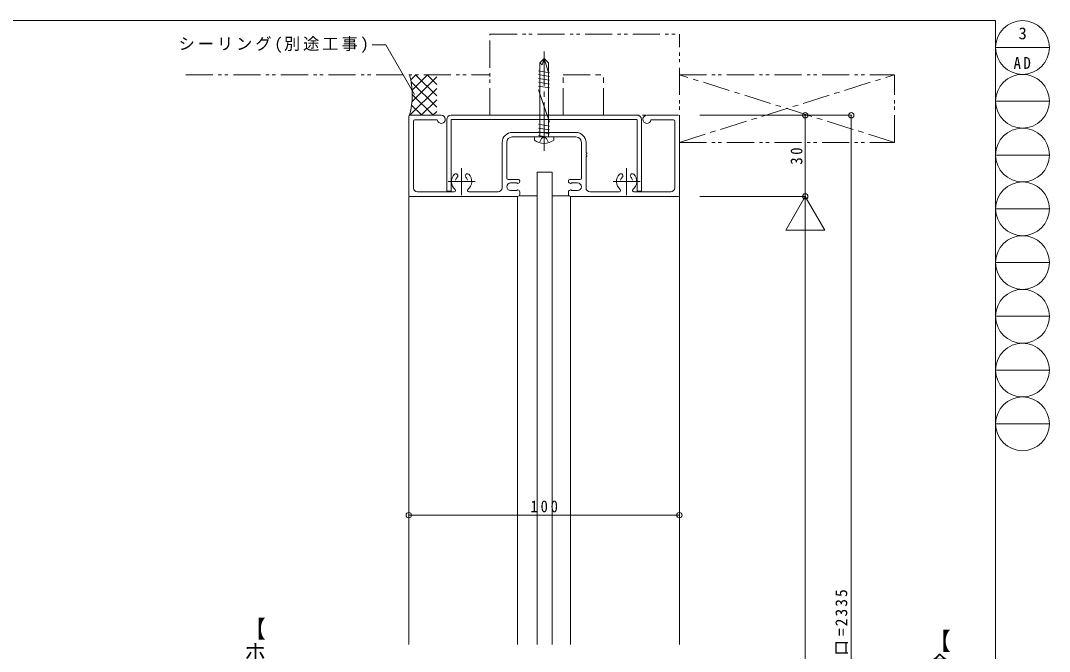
# Model space of a CAD drawing. Units: millimetres at full size, sheet at 1:2; details may follow other scales. Extents: x -822 to 1661, y -568 to -21.
# Drawn here: x 1281.1 to 1661.4, y -254.7 to -21.5 of the extents above; entities that cross this region are included whole.
import ezdxf
from ezdxf.enums import TextEntityAlignment as Align

# ---------------------------------------------------------------- set-up
doc = ezdxf.new("R2010")
doc.units = ezdxf.units.MM
doc.header["$LTSCALE"] = 2
doc.header["$PDMODE"] = 32
doc.header["$PDSIZE"] = 2
for name, pattern in [('CHAIN1', [8, 5, -1, 1, -1]), ('CHAIN2', [12, 9, -1, 1, -1]), ('DOUBLE_CHAIN1', [8.8, 5, -1, 0.6, -0.6, 0.6, -1]), ('LONG_DASHED1', [7, 6, -1])]:
    doc.linetypes.add(name, pattern=pattern)
for name, color, linetype, lineweight in [('2-1_20_図枠', 7, 'Continuous', 15), ('2-2_22_配置点', 2, 'CHAIN1', 15), ('2-4_ADD_LINE', 7, 'Continuous', 15), ('2-5_10_文字', 5, 'Continuous', 9), ('2-6_06_TOYO', 6, 'Continuous', 9), ('2-D', 4, 'Continuous', 9), ('2-E', 4, 'Continuous', 5), ('F-E', 5, 'Continuous', 9)]:
    doc.layers.add(name, color=color, linetype=linetype, lineweight=lineweight)
doc.layers.add('F-7', color=7, linetype='Continuous')
doc.styles.add('@ＭＳ ゴシック', font='')
doc.styles.add('ＭＳ ゴシック', font='')
doc.styles.get('@ＭＳ ゴシック').set_extended_font_data('@MS Gothic')
doc.styles.get('ＭＳ ゴシック').set_extended_font_data('MS Gothic')

msp = doc.modelspace()

# ---------------------------------------------------------------- linework, layer by layer
at = {"layer": '2-1_20_図枠'}
for p, q in [((1424.634, -56.77), (1424.634, -86.17)), ((1424.934, -56.47), (1436.634, -56.47)), ((1524.334, -56.47), (1512.634, -56.47)), ((1524.634, -86.17), (1524.634, -56.77)), ((1426.334, -58.67), (1426.334, -83.27)), ((1426.834, -58.17), (1435.144, -58.17)), ((1522.434, -58.17), (1514.124, -58.17)), ((1522.934, -83.27), (1522.934, -58.67)), ((1462.834, -64.47), (1486.434, -64.47)), ((1462.934, -62.77), (1486.334, -62.77)), ((1459.134, -83.27), (1459.134, -66.57)), ((1460.834, -79.67), (1460.834, -66.47)), ((1488.434, -66.47), (1488.434, -79.67)), ((1490.134, -66.57), (1490.134, -70.25)), ((1490.134, -71.77), (1490.134, -83.27)), ((1461.334, -80.17), (1465.134, -80.17)), ((1465.634, -80.67), (1465.634, -80.87)), ((1483.634, -80.87), (1483.634, -80.67)), ((1484.134, -80.17), (1487.934, -80.17)), ((1484.634, -81.47), (1487.034, -81.47)), ((1424.934, -86.47), (1464.834, -86.47)), ((1427.834, -84.77), (1441.454, -84.77)), ((1446.814, -84.77), (1457.634, -84.77)), ((1465.634, -85.67), (1465.634, -84.87)), ((1483.634, -84.87), (1483.634, -85.67)), ((1484.434, -86.47), (1524.334, -86.47)), ((1487.034, -84.27), (1484.634, -84.27)), ((1491.634, -84.77), (1502.454, -84.77)), ((1507.814, -84.77), (1521.434, -84.77))]:
    msp.add_line(p, q, dxfattribs=at)
at = {"layer": '2-1_20_図枠', "linetype": 'CHAIN2'}
for p, q in [((1444.134, -85.97), (1444.134, -75.97)), ((1505.134, -85.97), (1505.134, -75.97)), ((1439.134, -80.97), (1449.134, -80.97)), ((1500.134, -80.97), (1510.134, -80.97))]:
    msp.add_line(p, q, dxfattribs=at)
at = {"layer": '2-1_20_図枠', "color": 1, "lineweight": 9}
msp.add_line((1477.634, -77.47), (1472.134, -77.47), dxfattribs=at)
at = {"layer": '2-1_20_図枠', "color": 4, "lineweight": 5}
for p, q in [((1465.634, -86.24), (1472.134, -86.24)), ((1483.634, -86.24), (1477.634, -86.24))]:
    msp.add_line(p, q, dxfattribs=at)
at = {"layer": '2-1_20_図枠'}
for points in [[(1462.234, -81.47), (1464.634, -81.47), (1464.634, -81.67), (1464.834, -81.67)], [(1484.434, -81.67), (1484.634, -81.67), (1484.634, -81.47)], [(1464.834, -84.07), (1464.634, -84.07), (1464.634, -84.27), (1462.234, -84.27)], [(1484.634, -84.27), (1484.634, -84.07), (1484.434, -84.07)]]:
    msp.add_lwpolyline(points, dxfattribs=at)
for centre, radius, start, end in [((1424.934, -56.77), 0.3, 90, 180), ((1424.934, -56.77), 0.3, 90, 180), ((1436.634, -57.97), 1.5, 187.66, 90), ((1512.634, -57.97), 1.5, 90, 352.34), ((1426.834, -58.67), 0.5, 90, 180), ((1522.434, -58.67), 0.5, 0, 90), ((1462.934, -66.57), 3.8, 90, 180), ((1462.834, -66.47), 2, 90, 180), ((1486.334, -66.57), 3.8, 0, 90), ((1486.434, -66.47), 2, 0, 90), ((1490.134, -70.55), 0.3, 293.58, 90), ((1490.334, -71.01), 0.2, 113.58, 246.42), ((1490.134, -71.47), 0.3, 270, 66.42), ((1444.134, -80.97), 3.75, 134.48, 230.94), ((1442.034, -78.83), 0.75, 314.48, 134.48), ((1444.134, -80.97), 2.25, 134.48, 167.16), ((1446.234, -78.83), 0.75, 45.52, 225.52), ((1444.134, -80.97), 2.25, 12.84, 45.52), ((1444.134, -80.97), 3.75, 309.06, 45.52), ((1461.334, -79.67), 0.5, 180, 270), ((1487.934, -79.67), 0.5, 270, 0), ((1505.134, -80.97), 3.75, 134.48, 230.94), ((1503.034, -78.83), 0.75, 314.48, 134.48), ((1505.134, -80.97), 2.25, 134.48, 167.16), ((1507.234, -78.83), 0.75, 45.52, 225.52), ((1505.134, -80.97), 2.25, 12.84, 45.52), ((1505.134, -80.97), 3.75, 309.06, 45.52), ((1427.834, -83.27), 1.5, 180, 270), ((1457.634, -83.27), 1.5, 270, 0), ((1462.234, -82.87), 1.4, 90, 270), ((1464.834, -80.87), 0.8, 270, 0), ((1465.134, -80.67), 0.5, 0, 90), ((1484.134, -80.67), 0.5, 90, 180), ((1484.434, -80.87), 0.8, 180, 270), ((1487.034, -82.87), 1.4, 270, 90), ((1491.634, -83.27), 1.5, 180, 270), ((1521.434, -83.27), 1.5, 270, 0), ((1424.934, -86.17), 0.3, 180, 270), ((1441.454, -84.27), 0.5, 270, 50.94), ((1446.814, -84.27), 0.5, 129.06, 270), ((1464.834, -84.87), 0.8, 0, 90), ((1464.834, -85.67), 0.8, 270, 0), ((1484.434, -84.87), 0.8, 90, 180), ((1484.434, -85.67), 0.8, 180, 270), ((1502.454, -84.27), 0.5, 270, 50.94), ((1507.814, -84.27), 0.5, 129.06, 270), ((1524.334, -86.17), 0.3, 270, 0)]:
    msp.add_arc(centre, radius, start, end, dxfattribs=at)
at = {"layer": '2-2_22_配置点'}
msp.add_line((1496.634, -56.47), (1496.634, -41.47), dxfattribs=at)
at = {"layer": '2-2_22_配置点', "color": 4, "lineweight": 5}
for p, q in [((1604.134, -66.47), (1524.634, -41.47)), ((1524.634, -66.47), (1604.134, -41.47))]:
    msp.add_line(p, q, dxfattribs=at)
at = {"layer": '2-2_22_配置点'}
msp.add_lwpolyline([(1481.634, -56.47), (1481.634, -41.47), (1496.634, -41.47)], dxfattribs=at)
at = {"layer": '2-4_ADD_LINE', "color": 2, "linetype": 'DOUBLE_CHAIN1'}
for p, q in [((1524.634, -66.47), (1524.634, -26.47)), ((1342.184, -41.47), (1454.634, -41.47)), ((1524.634, -41.47), (1604.134, -41.47)), ((1454.634, -56.47), (1481.634, -56.47)), ((1496.634, -56.47), (1524.634, -56.47))]:
    msp.add_line(p, q, dxfattribs=at)
at = {"layer": '2-4_ADD_LINE', "color": 4, "lineweight": 5}
for p, q in [((1464.834, -86.47), (1464.834, -252.177)), ((1484.434, -86.47), (1484.434, -252.177))]:
    msp.add_line(p, q, dxfattribs=at)
at = {"layer": '2-4_ADD_LINE', "color": 2, "linetype": 'DOUBLE_CHAIN1'}
for points in [[(1454.634, -56.47), (1454.634, -26.47), (1524.634, -26.47)], [(1524.634, -66.47), (1604.134, -66.47), (1604.134, -41.47)]]:
    msp.add_lwpolyline(points, dxfattribs=at)
at = {"layer": '2-5_10_文字'}
for p, q in [((1440.234, -56.47), (1509.034, -56.47)), ((1438.634, -58.07), (1438.634, -84.47)), ((1440.234, -58.07), (1440.234, -84.47)), ((1440.384, -58.07), (1508.884, -58.07)), ((1509.034, -58.07), (1509.034, -84.47)), ((1510.634, -58.07), (1510.634, -84.47)), ((1438.634, -84.47), (1440.234, -84.47)), ((1509.034, -84.47), (1510.634, -84.47))]:
    msp.add_line(p, q, dxfattribs=at)
for centre, start, end in [((1440.234, -58.07), 90, 180), ((1509.034, -58.07), 0, 90)]:
    msp.add_arc(centre, 1.6, start, end, dxfattribs=at)
at = {"layer": '2-6_06_TOYO', "linetype": 'CHAIN2'}
msp.add_line((1474.634, -69.624), (1474.634, -32.83), dxfattribs=at)
at = {"layer": '2-6_06_TOYO'}
for p, q in [((1473.034, -37.049), (1474.634, -35.449)), ((1473.034, -64.47), (1473.034, -37.049)), ((1476.234, -40.643), (1474.634, -35.449)), ((1476.234, -64.47), (1476.234, -37.049)), ((1476.634, -40.714), (1472.634, -40.009)), ((1476.634, -42.125), (1472.634, -41.42)), ((1476.634, -43.536), (1472.634, -42.831)), ((1476.634, -44.947), (1472.634, -44.242)), ((1476.634, -46.358), (1472.634, -45.653)), ((1476.634, -59.053), (1472.634, -47.064)), ((1476.634, -60.464), (1472.634, -59.759)), ((1471.034, -65.67), (1471.034, -64.47)), ((1478.234, -64.47), (1471.034, -64.47)), ((1476.634, -61.875), (1472.634, -61.17)), ((1476.634, -63.286), (1472.634, -62.581)), ((1475.344, -64.47), (1472.634, -63.992)), ((1476.234, -64.47), (1473.034, -64.47)), ((1478.234, -65.67), (1478.234, -64.47))]:
    msp.add_line(p, q, dxfattribs=at)
at = {"layer": '2-6_06_TOYO', "linetype": 'LONG_DASHED1'}
for p, q in [((1473.718, -64.998), (1474.447, -64.611)), ((1473.107, -66.225), (1473.718, -64.998))]:
    msp.add_line(p, q, dxfattribs=at)
at = {"layer": '2-6_06_TOYO'}
msp.add_lwpolyline([(1476.234, -37.049), (1474.634, -35.449), (1473.942, -37.835), (1473.034, -37.049)], dxfattribs=at)
at = {"layer": '2-6_06_TOYO', "linetype": 'LONG_DASHED1'}
msp.add_lwpolyline([(1476.162, -66.225), (1475.55, -64.998), (1474.822, -64.611)], dxfattribs=at)
msp.add_arc((1474.634, -64.964), 0.4, 61.96799, 118.02188, dxfattribs=at)
at = {"layer": '2-6_06_TOYO'}
for centre, start, end in [((1475.122, -59.407), 236.86972, 266.26038), ((1474.146, -59.407), 273.73961, 303.13026)]:
    msp.add_arc(centre, 7.479, start, end, dxfattribs=at)
at = {"layer": '2-D', "color": 134}
msp.add_line((1416.162, -30.393), (1426.711, -48.72), dxfattribs=at)
at = {"layer": '2-D', "lineweight": 5}
for p, q in [((1425.367, -43.392), (1427.288, -41.47)), ((1425.838, -47.162), (1431.53, -41.47)), ((1427.128, -41.47), (1434.934, -49.277)), ((1431.37, -41.47), (1434.934, -45.034)), ((1425.488, -44.074), (1434.934, -53.52)), ((1425.79, -51.454), (1434.934, -42.309)), ((1425.016, -56.47), (1434.934, -46.552)), ((1425.892, -48.72), (1433.642, -56.47)), ((1425.656, -52.726), (1429.4, -56.47)), ((1429.258, -56.47), (1434.934, -50.794)), ((1424.98, -56.293), (1425.157, -56.47)), ((1433.501, -56.47), (1434.934, -55.037)), ((1424.634, -252.177), (1424.634, -86.47)), ((1524.634, -252.177), (1524.634, -86.47))]:
    msp.add_line(p, q, dxfattribs=at)
at = {"layer": '2-D', "color": 3}
for p, q in [((1588.184, -56.47), (1532.266, -56.47)), ((1571.184, -86.47), (1571.184, -56.47)), ((1588.184, -465.637), (1588.184, -56.47)), ((1571.184, -86.47), (1532.266, -86.47)), ((1571.184, -86.47), (1563.995, -98.921)), ((1571.184, -465.637), (1571.184, -86.47)), ((1571.184, -86.47), (1578.373, -98.921)), ((1563.995, -98.921), (1578.373, -98.921)), ((1424.634, -204.301), (1524.634, -204.301))]:
    msp.add_line(p, q, dxfattribs=at)
at = {"layer": '2-D', "color": 1}
for p, q in [((1472.134, -252.177), (1472.134, -77.47)), ((1477.634, -252.177), (1477.634, -77.47))]:
    msp.add_line(p, q, dxfattribs=at)
at = {"layer": '2-D', "lineweight": 5}
msp.add_arc((1396.089, -48.97), 29.805, 345.42545, 14.57457, dxfattribs=at)
at = {"layer": '2-D', "color": 5}
for p in [(1571.184, -56.47), (1588.184, -56.47), (1571.184, -86.47), (1424.634, -204.301), (1524.634, -204.301)]:
    msp.add_point(p, dxfattribs=at)
at = {"layer": '2-E', "color": 134, "lineweight": 9}
msp.add_line((1416.162, -30.393), (1411.051, -30.393), dxfattribs=at)
at = {"layer": 'F-E'}
for p, q in [((857.556, -21.451), (1641.556, -21.451)), ((1641.556, -21.451), (1641.556, -567.776)), ((1641.556, -31.391), (1661.436, -31.391)), ((1641.556, -51.271), (1661.436, -51.271)), ((1641.556, -71.151), (1661.436, -71.151)), ((1641.556, -91.031), (1661.436, -91.031)), ((1641.556, -110.911), (1661.436, -110.911)), ((1641.556, -130.791), (1661.436, -130.791)), ((1641.556, -150.671), (1661.436, -150.671)), ((1641.556, -170.551), (1661.436, -170.551))]:
    msp.add_line(p, q, dxfattribs=at)
for centre in [(1651.496, -31.391), (1651.496, -51.271), (1651.496, -71.151), (1651.496, -91.031), (1651.496, -110.911), (1651.496, -130.791), (1651.496, -150.671), (1651.496, -170.551)]:
    msp.add_circle(centre, 9.94, dxfattribs=at)

# ---------------------------------------------------------------- texts
at = {"layer": '2-4_ADD_LINE', "style": '@ＭＳ ゴシック', "width": 1.1}
for s, p in [('【ホール】', (1362.996, -241.877)), ('【倉庫】', (1616.131, -246.377))]:
    msp.add_text(s, height=5.865, rotation=270, dxfattribs=at).set_placement(p, align=Align.BOTTOM_LEFT)
at = {"layer": '2-D', "color": 7, "char_height": 4.399, "attachment_point": 7, "rotation": 90, "style": 'ＭＳ ゴシック'}
for s, insert in [('\\T1.36;\\W0.9;30', (1570.184, -74.72)), ('\\T1.27;\\W0.95;既設ｻｯｼ開口=2335', (1587.184, -288.804))]:
    msp.add_mtext(s, dxfattribs=dict(at, insert=insert))
at = {"layer": '2-D', "color": 7, "insert": (1469.634, -203.301), "char_height": 4.399, "attachment_point": 7, "style": 'ＭＳ ゴシック'}
msp.add_mtext('\\T1.38;\\W0.9;100', dxfattribs=at)
at = {"layer": '2-E', "color": 7, "insert": (1339.551, -33.393), "char_height": 4.399, "attachment_point": 7, "style": 'ＭＳ ゴシック'}
msp.add_mtext('\\T1.18;シーリング(別途工事)', dxfattribs=at)
at = {"layer": 'F-7', "style": 'ＭＳ ゴシック'}
msp.add_text('3', height=4.399, dxfattribs=at).set_placement((1650.052, -29.685), align=Align.BOTTOM_LEFT)
at = {"layer": 'F-7', "insert": (1648.201, -39.309), "char_height": 4.399, "attachment_point": 7, "style": 'ＭＳ ゴシック'}
msp.add_mtext('\\T1.36;\\W0.9;AD', dxfattribs=at)

doc.saveas('drawing.dxf')
